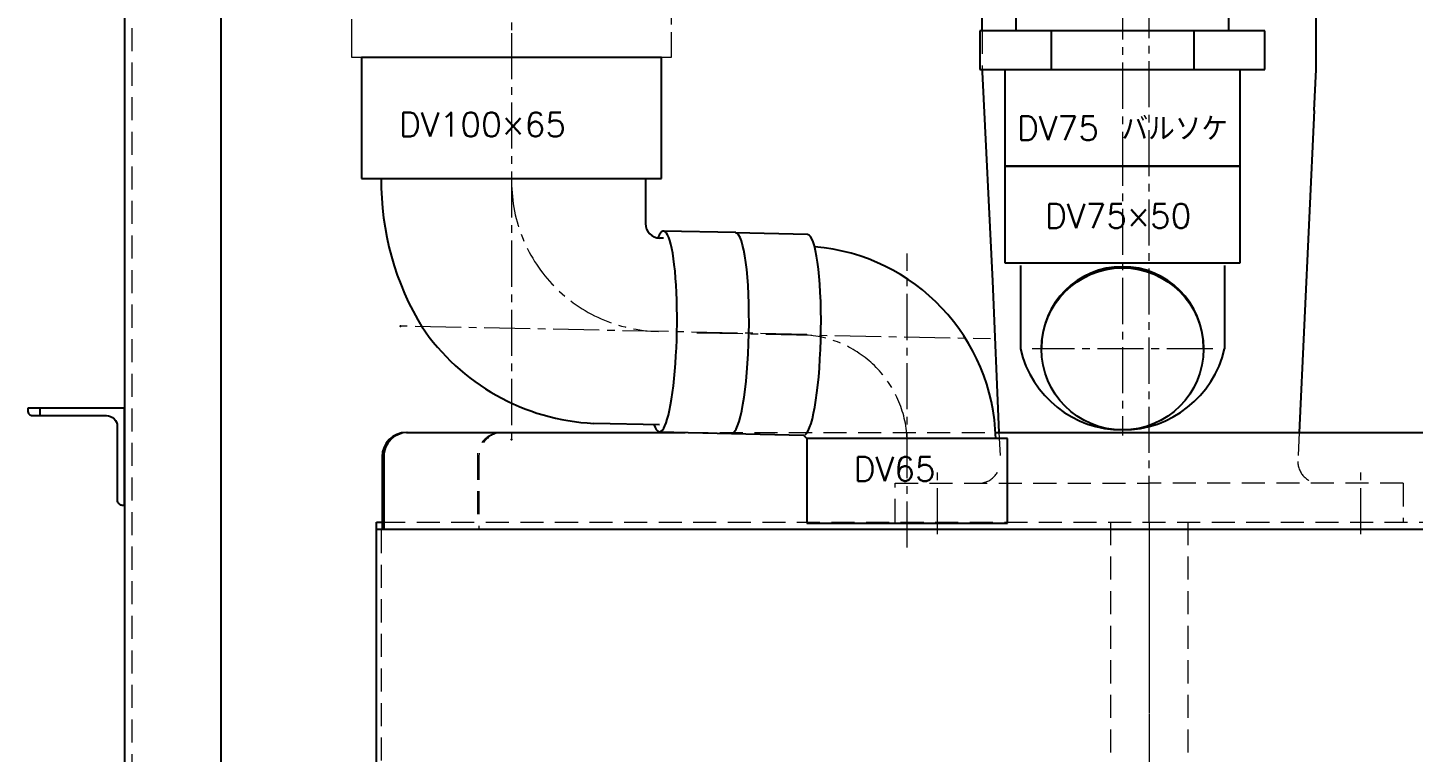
# Model space of a CAD drawing. Header units: millimetres. Extents: x 0 to 10987, y 0 to 7892.
# Drawn here: x 1989 to 2562, y 5282 to 5581 of the extents above; entities that cross this region are included whole.
import ezdxf

# ---------------------------------------------------------------- set-up
doc = ezdxf.new("R2010")
doc.units = ezdxf.units.MM
for name, pattern in [('CENTER2', [28.575, 19.05, -3.175, 3.175, -3.175]), ('HIDDEN', [9.525, 6.35, -3.175]), ('HIDDEN2', [4.7625, 3.175, -1.5875]), ('PHANTOM2', [31.75, 15.875, -3.175, 3.175, -3.175, 3.175, -3.175])]:
    doc.linetypes.add(name, pattern=pattern)
for name, color, linetype, lineweight in [('01_外形線', 7, 'Continuous', 25), ('03_かくれ線', 6, 'HIDDEN2', 13), ('04_中心線', 1, 'CENTER2', 9), ('05_仮想線', 2, 'PHANTOM2', 13)]:
    doc.layers.add(name, color=color, linetype=linetype, lineweight=lineweight)
doc.styles.add('KSS_TXT', font='txt.shx', dxfattribs={"bigfont": 'extfont2.shx'})

msp = doc.modelspace()

# ---------------------------------------------------------------- linework, layer by layer
for p, q in [((2397.636, 5579.838), (2397.636, 5596.838)), ((2485.52, 5579.838), (2485.52, 5596.838)), ((2500.473, 5579.838), (2382.683, 5579.838)), ((2382.683, 5579.838), (2382.683, 5563.838)), ((2412.128, 5579.838), (2412.128, 5563.838)), ((2471.028, 5579.838), (2471.028, 5563.838)), ((2500.473, 5563.838), (2500.473, 5579.838)), ((2127.078, 5568.838), (2127.078, 5518.838)), ((2251.078, 5568.838), (2127.078, 5568.838)), ((2251.078, 5518.838), (2251.078, 5568.838)), ((2382.683, 5563.838), (2500.473, 5563.838)), ((2393.078, 5523.838), (2393.078, 5563.838)), ((2490.078, 5563.838), (2490.078, 5523.838)), ((2393.078, 5523.838), (2490.078, 5523.838)), ((2393.078, 5483.838), (2393.078, 5523.838)), ((2490.078, 5523.838), (2393.078, 5523.838)), ((2490.078, 5523.838), (2490.078, 5483.838)), ((2127.078, 5518.838), (2251.078, 5518.838)), ((2251.846, 5494.12), (2250.329, 5494.15)), ((2281.733, 5496.47), (2251.906, 5497.074)), ((2311.427, 5495.657), (2281.67, 5496.365)), ((2490.078, 5483.838), (2393.078, 5483.838)), ((2250.285, 5417.045), (2223.021, 5417.597)), ((2250.225, 5414.091), (2280.006, 5413.382)), ((2279.986, 5413.382), (2309.747, 5412.674)), ((2311.078, 5411.315), (2309.747, 5412.674)), ((2311.078, 5411.315), (2311.078, 5376.315)), ((2394.078, 5411.315), (2311.078, 5411.315)), ((2394.078, 5376.315), (2394.078, 5411.315)), ((2133.259, 5373.838), (2771.897, 5373.838)), ((2311.078, 5376.315), (2394.078, 5376.315))]:
    msp.add_line(p, q)
for centre, radius, start, end in [((2251.078, 5517.595), 115.9, 179.38565, 211.61586), ((2307.578, 5409.217), 81.649, 1.47243, 85.24466), ((2227.548, 5508.845), 91.36, 214.12652, 267.15992)]:
    msp.add_arc(centre, radius, start, end)
for p in [(2143.165, 5457.767), (2189.078, 5410.915)]:
    msp.add_point(p)
at = {"layer": '01_外形線'}
for p, q in [((2383.578, 5579.838), (2383.578, 5623.838)), ((2521.578, 5579.838), (2521.578, 5623.838)), ((2383.578, 5563.838), (2383.578, 5562.838)), ((2383.578, 5562.838), (2387.923, 5476.414)), ((2520.832, 5546.838), (2514.628, 5413.838)), ((2244.45, 5518.838), (2244.45, 5500.149)), ((2399.378, 5482.877), (2399.378, 5448.36)), ((2483.778, 5482.877), (2483.778, 5448.36)), ((1994.078, 5423.838), (1994.078, 5420.838)), ((2145.581, 5413.838), (2260.871, 5413.838)), ((2389.096, 5413.838), (2758.926, 5413.838)), ((2135.581, 5404.747), (2135.581, 5373.838)), ((2135.581, 5403.838), (2135.581, 5376.838)), ((2136.23, 5404.747), (2136.23, 5373.838)), ((2133.259, 5376.838), (2135.581, 5376.838)), ((2133.259, 5373.838), (2133.259, 5376.838)), ((2133.259, 4463.838), (2133.259, 5373.838))]:
    msp.add_line(p, q, dxfattribs=at)
at = {"layer": '01_外形線', "ltscale": 3}
for p, q in [((2521.578, 5563.838), (2521.578, 5579.838)), ((2520.832, 5546.838), (2521.578, 5563.838)), ((2387.923, 5476.414), (2390.529, 5413.813))]:
    msp.add_line(p, q, dxfattribs=at)
at = {"layer": '01_外形線'}
msp.add_lwpolyline([(2069.078, 4463.838), (2069.078, 5623.838), (2029.078, 5623.838), (2029.078, 4463.838)], dxfattribs=at)
msp.add_lwpolyline([(1989.078, 5423.838), (1989.078, 5422.838, 0.4142136), (1991.078, 5420.838), (2021.578, 5420.838, -0.4142136), (2026.078, 5416.338), (2026.078, 5385.838, 0.4142136), (2028.078, 5383.838), (2029.078, 5383.838), (2029.078, 5423.838)], format="xyb", close=True, dxfattribs=at)
for centre, radius, start, end in [((2250.45, 5500.149), 6, 180, 268.84), ((2441.578, 5458.198), 43.332, 193.12358, 346.87642), ((2145.581, 5403.838), 10, 90, 180), ((2146.189, 5403.838), 10, 90, 180)]:
    msp.add_arc(centre, radius, start, end, dxfattribs=at)
for centre, major_axis, ratio, start_param, end_param in [((2251.065, 5455.582), (0.84, 41.491), 0.1528615, 2.7619498, 6.6592194), ((2280.826, 5454.874), (0.84, 41.491), 0.1528615, 3.1415927, 6.2831853), ((2310.587, 5454.165), (0.84, 41.491), 0.1528615, 3.2466092, 6.2831853), ((2441.578, 5448.866), (-33.5, 0), 0.9997951, 3.1415927, 6.2831853)]:
    msp.add_ellipse(centre, major_axis=major_axis, ratio=ratio, start_param=start_param, end_param=end_param, dxfattribs=at)
msp.add_ellipse((2441.578, 5448.36), major_axis=(-33.5, 0), ratio=0.9997951, dxfattribs=at)
at = {"layer": '03_かくれ線', "ltscale": 3}
for p, q in [((2032.078, 5623.838), (2032.078, 4273.838)), ((2174.933, 5403.838), (2174.933, 5376.838)), ((2175.582, 5403.838), (2175.582, 5373.838)), ((2135.259, 4463.838), (2135.259, 5373.838)), ((2135.581, 5376.838), (2769.575, 5376.838))]:
    msp.add_line(p, q, dxfattribs=at)
at = {"layer": '03_かくれ線', "ltscale": 3, "transparency": 33554559}
for p, q in [((2383.578, 5579.838), (2383.578, 5563.838)), ((2260.871, 5413.838), (2389.096, 5413.838)), ((2390.528, 5413.838), (2391.068, 5402.257)), ((2514.628, 5413.838), (2514.088, 5402.257)), ((2347.578, 5376.838), (2347.578, 5392.838)), ((2347.578, 5392.838), (2452.578, 5392.838)), ((2557.578, 5392.838), (2452.578, 5392.838)), ((2557.578, 5392.838), (2557.578, 5376.838)), ((2436.578, 5376.838), (2436.578, 4573.838)), ((2468.578, 5376.838), (2468.578, 4573.838))]:
    msp.add_line(p, q, dxfattribs=at)
at = {"layer": '03_かくれ線', "ltscale": 3}
for centre in [(2184.933, 5403.838), (2185.582, 5403.838)]:
    msp.add_arc(centre, 10, 90, 180, dxfattribs=at)
at = {"layer": '03_かくれ線', "ltscale": 3, "transparency": 33554559}
for centre, start, end in [((2382.078, 5401.838), 270, 0), ((2523.078, 5401.838), 180, 270)]:
    msp.add_arc(centre, 9, start, end, dxfattribs=at)
at = {"layer": '04_中心線'}
for p, q in [((2452.578, 5376.838), (2452.578, 5865.838)), ((2441.578, 5623.838), (2441.578, 5518.838)), ((2189.078, 5578.838), (2189.078, 5410.915)), ((2441.578, 5534.838), (2441.578, 5412.579)), ((2352.578, 5366.315), (2352.578, 5487.753)), ((2311.053, 5454.368), (2143.165, 5457.767)), ((2265.596, 5455.076), (2387.009, 5452.618)), ((2478.905, 5448.36), (2404.251, 5448.36)), ((2452.578, 5376.838), (2452.578, 4573.838)), ((2452.578, 5373.838), (2452.578, 4360.145))]:
    msp.add_line(p, q, dxfattribs=at)
at = {"layer": '04_中心線', "transparency": 33554559}
for p, q in [((2365.078, 5371.838), (2365.078, 5397.838)), ((2540.078, 5371.838), (2540.078, 5397.838))]:
    msp.add_line(p, q, dxfattribs=at)
at = {"layer": '04_中心線'}
for centre, radius, start, end in [((2251.078, 5517.595), 62, 180, 268.84), ((2307.578, 5409.217), 45.049, 2.66937, 86.17063)]:
    msp.add_arc(centre, radius, start, end, dxfattribs=at)
at = {"layer": '05_仮想線', "transparency": 33554559}
for points in [[(2189.078, 5665.838), (2189.078, 5563.838)], [(2123.078, 5568.838), (2123.078, 5642.838)], [(2255.078, 5642.838), (2255.078, 5568.838)], [(2255.078, 5568.838), (2123.078, 5568.838)]]:
    msp.add_lwpolyline(points, dxfattribs=at)

# ---------------------------------------------------------------- texts
at = {"linetype": 'HIDDEN', "char_height": 10, "attachment_point": 1, "style": 'KSS_TXT'}
for s, width, insert in [('DV100×65', 100.249, (2142.613, 5546.104)), ('DV75', 71.89165, (2398.009, 5544.578)), ('バルソケ', 71.89165, (2441.206, 5544.319)), ('DV75×50', 71.89165, (2409.628, 5508.327)), ('DV65', 71.89165, (2330.538, 5403.738))]:
    msp.add_mtext_dynamic_manual_height_columns(s, width=width, gutter_width=75, heights=[16.482], dxfattribs=dict(at, insert=insert))

doc.saveas('drawing.dxf')
